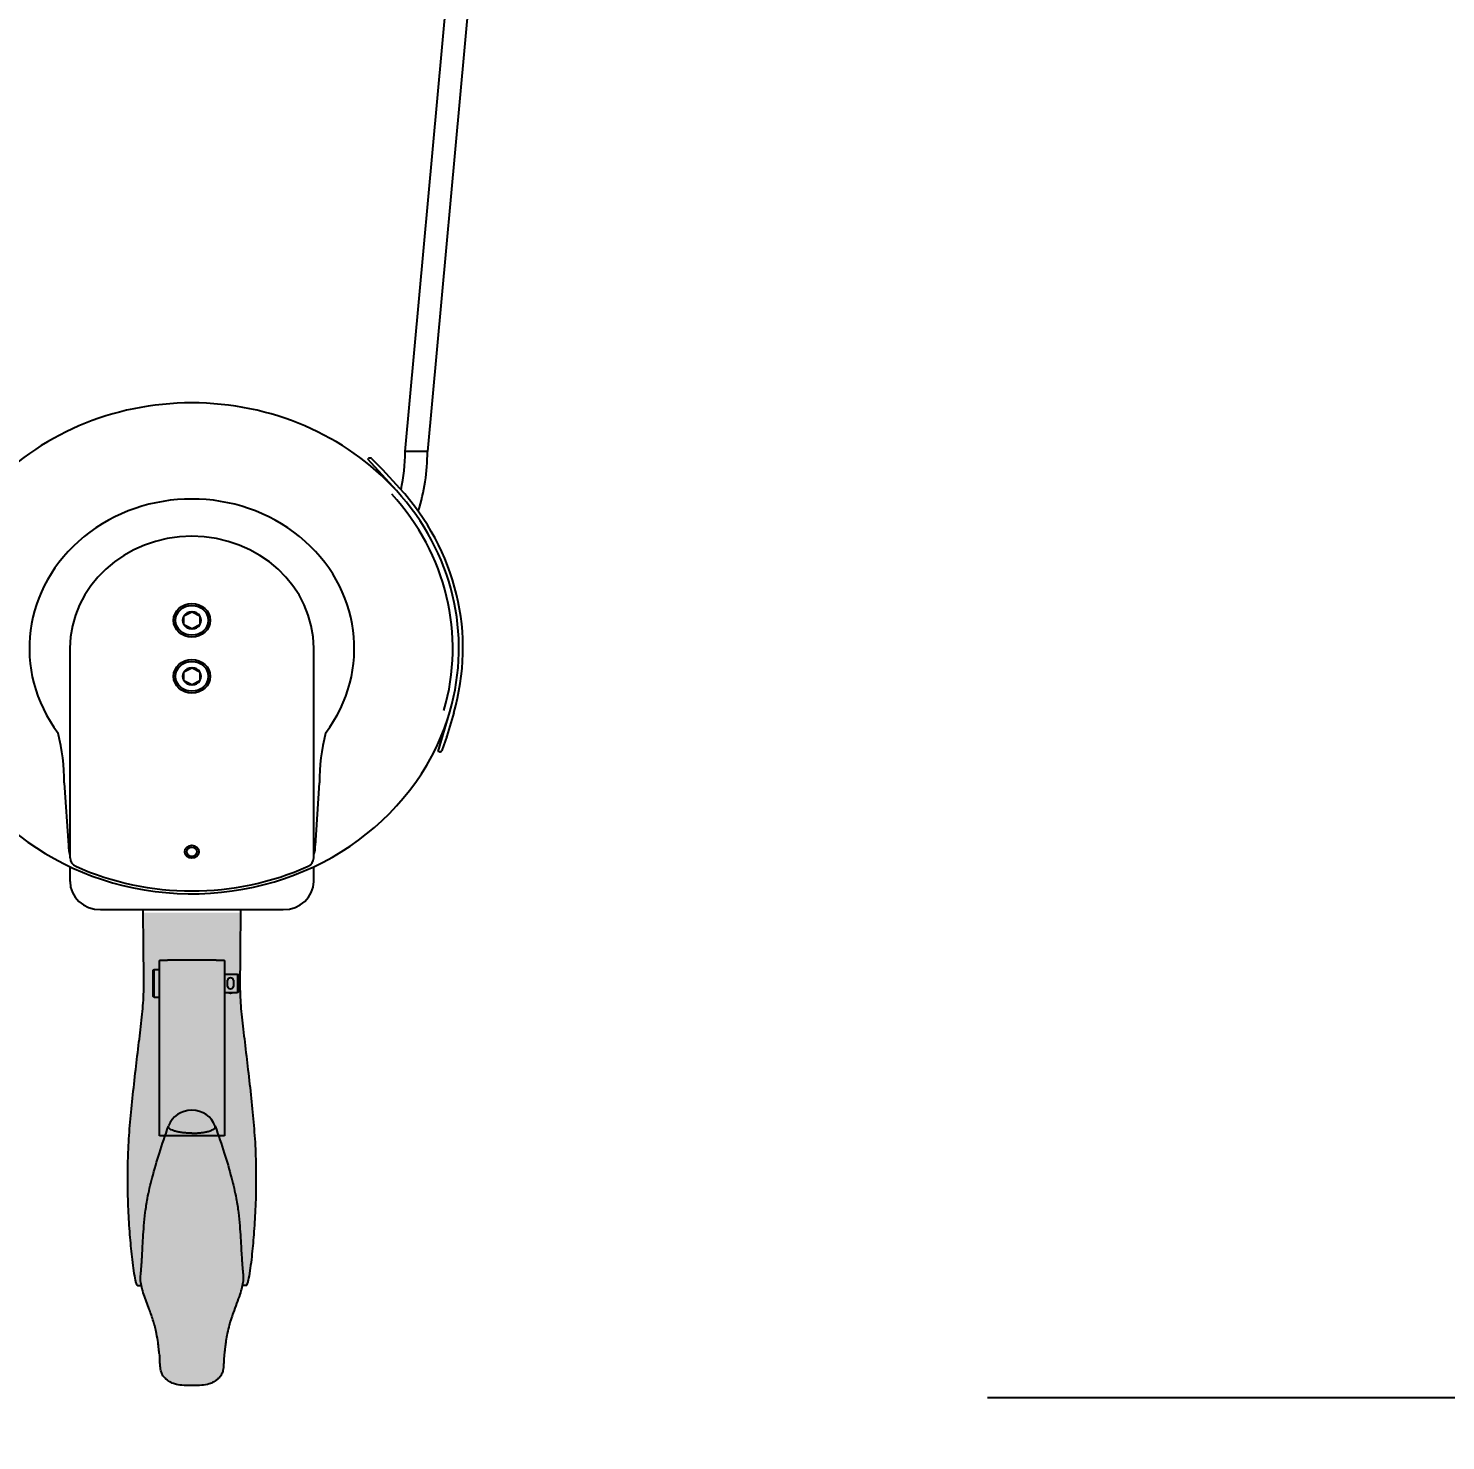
# Model space of a CAD drawing. Extents: x -1201378 to 2367219, y -619313 to 244905.
# Drawn here: x 1547215 to 1548040, y -275893 to -275070 of the extents above; entities that cross this region are included whole.
import ezdxf

# ---------------------------------------------------------------- set-up
doc = ezdxf.new("R2010")
doc.units = 0
doc.header["$LTSCALE"] = 1000
doc.layers.get('0').update_dxf_attribs({"linetype": 'CONTINUOUS'})
doc.layers.get('Defpoints').update_dxf_attribs({"linetype": 'CONTINUOUS'})
for name, color, linetype in [('N010122-0000147_', 7, 'CONTINUOUS'), ('N080101-0000215_', 7, 'CONTINUOUS'), ('N090304-0000030_', 7, 'CONTINUOUS'), ('N090304-0000033_', 7, 'CONTINUOUS'), ('N090304-0000037_', 7, 'CONTINUOUS'), ('N090304-0000038_', 7, 'CONTINUOUS'), ('N090304-0000040_', 7, 'CONTINUOUS'), ('N090304-0000041_', 7, 'CONTINUOUS'), ('N090304-0000042_', 7, 'CONTINUOUS'), ('N120408-0000004', 7, 'CONTINUOUS'), ('PIN_GBIT_91_1986', 7, 'CONTINUOUS'), ('S-SB', 21, 'CONTINUOUS')]:
    doc.layers.add(name, color=color, linetype=linetype)
doc.layers.add('S-dim', color=81, linetype='CONTINUOUS', lineweight=0)
doc.styles.add('SS1', font='tj-romans1.shx', dxfattribs={"width": 0.7, "bigfont": 'tj-hztxt1.shx'})
doc.dimstyles.new('S-150-ARCHI', dxfattribs={"dimscale": 150, "dimtxt": 3, "dimasz": 2, "dimexe": 2, "dimexo": 2, "dimgap": 1, "dimtad": 1, "dimdec": 0, "dimzin": 0, "dimdsep": 46, "dimtxsty": 'SS1', "dimblk1": 'TT', "dimblk2": 'TT', "dimsah": 1, "dimcen": 1, "dimclrd": 256, "dimclre": 256, "dimclrt": 256, "dimadec": 0, "dimazin": 0, "dimtfac": 1, "dimtdec": 0, "dimtix": 1, "dimtmove": 2, "dimatfit": 0, "dimldrblk": 'TT', "dimfxl": 2, "dimtolj": 1, "dimtzin": 0, "dimarcsym": 0})

# ---------------------------------------------------------------- blocks, each defined once
blk = doc.blocks.new('20T')
h = blk.add_hatch(color=1)
h.dxf.hatch_style = 1
edge = h.paths.add_edge_path()
edge.add_line((1599050.96, -76838.2), (1598998.87, -76838.2))
edge.add_spline(control_points=[(1598998.87, -76838.2), (1598998.89, -76841.14), (1598998.95, -76847.65), (1598999.05, -76858.09), (1598999.14, -76868.85), (1598999.18, -76877.86), (1598999.16, -76887.93), (1598998.18, -76899.68), (1598996.49, -76914.31), (1598994.8, -76930.25), (1598993.12, -76946.39), (1598991.66, -76962.6), (1598990.87, -76974.86), (1598990.62, -76987.06), (1598990.58, -76996.41), (1598990.73, -77005), (1598991.12, -77015.3), (1598991.71, -77025.05), (1598992.44, -77033.99), (1598993.11, -77040.76), (1598993.9, -77047.33), (1598994.64, -77051.75), (1598995.25, -77054.2), (1598995.6, -77055.11), (1598995.78, -77055.23), (1598995.82, -77055.24)], knot_values=[-0.989112, -0.989112, -0.989112, -0.989112, -0.960488, -0.920201, -0.887829, -0.853704, -0.831491, -0.787687, -0.737593, -0.680236, -0.616927, -0.552687, -0.486277, -0.451064, -0.418684, -0.391715, -0.366225, -0.316993, -0.29299, -0.266803, -0.234088, -0.195058, -0.173423, -0.151775, -0.145578, -0.145578, -0.145578, -0.145578], degree=3, periodic=0)
edge.add_line((1598995.82, -77055.24), (1598997.87, -77055.24))
edge.add_spline(control_points=[(1598997.87, -77055.24), (1598997.7, -77054.37), (1598997.28, -77051.48), (1598997.56, -77048.05), (1598997.79, -77045.7), (1598998.1, -77041.52), (1598998.53, -77033.55), (1598999.05, -77022.84), (1598999.94, -77012.67), (1599001.26, -77003.23), (1599003.84, -76991.67), (1599007.15, -76979.15), (1599009.52, -76971.5), (1599010.62, -76968.08)], knot_values=[0.821535, 0.821535, 0.821535, 0.821535, 0.826864, 0.839578, 0.84609, 0.854032, 0.874274, 0.899024, 0.912317, 0.925785, 0.946135, 0.971512, 0.990089, 0.990089, 0.990089, 0.990089], degree=3, periodic=0)
edge.add_line((1599010.62, -76968.08), (1599007.52, -76968.08))
edge.add_line((1599007.52, -76968.08), (1599007.52, -76887.46))
edge.add_line((1599007.52, -76887.46), (1599004.8, -76887.46))
edge.add_line((1599004.8, -76887.46), (1599004.26, -76886.92))
edge.add_line((1599004.26, -76886.92), (1599004.26, -76871.7))
edge.add_line((1599004.26, -76871.7), (1599004.8, -76871.16))
edge.add_line((1599004.8, -76871.16), (1599007.52, -76871.16))
edge.add_line((1599007.52, -76871.16), (1599007.52, -76865.94))
edge.add_ellipse((1599011.87, -76865.94), major_axis=(4.35, 0), ratio=0.02548, start_angle=90, end_angle=180, ccw=False)
edge.add_line((1599011.87, -76865.83), (1599037.96, -76865.83))
edge.add_ellipse((1599037.96, -76865.94), major_axis=(4.35, 0), ratio=0.02548, start_angle=0, end_angle=90, ccw=False)
edge.add_line((1599042.3, -76865.94), (1599042.3, -76873.87))
edge.add_line((1599042.3, -76873.87), (1599049.37, -76873.87))
edge.add_line((1599049.37, -76873.87), (1599049.91, -76874.42))
edge.add_line((1599049.91, -76874.42), (1599049.91, -76884.2))
edge.add_line((1599049.91, -76884.2), (1599049.37, -76884.74))
edge.add_line((1599049.37, -76884.74), (1599046.77, -76884.74))
edge.add_ellipse((1599045.56, -76883.87), major_axis=(1.58, 0), ratio=0.866025, start_angle=219.91456, end_angle=320.08544, ccw=False)
edge.add_line((1599044.36, -76884.74), (1599042.3, -76884.74))
edge.add_line((1599042.3, -76884.74), (1599042.3, -76968.08))
edge.add_line((1599042.3, -76968.08), (1599039.21, -76968.08))
edge.add_spline(control_points=[(1599039.21, -76968.08), (1599040.3, -76971.5), (1599042.67, -76979.15), (1599045.98, -76991.67), (1599048.56, -77003.23), (1599049.89, -77012.67), (1599050.77, -77022.84), (1599051.3, -77033.55), (1599051.72, -77041.52), (1599052.04, -77045.7), (1599052.26, -77048.05), (1599052.55, -77051.48), (1599052.12, -77054.37), (1599051.95, -77055.24)], knot_values=[0.00991, 0.00991, 0.00991, 0.00991, 0.028484, 0.053857, 0.074204, 0.08767, 0.10096, 0.125707, 0.145946, 0.153887, 0.160398, 0.173109, 0.178435, 0.178435, 0.178435, 0.178435], degree=3, periodic=0)
edge.add_line((1599051.95, -77055.24), (1599054.01, -77055.24))
edge.add_spline(control_points=[(1599054.01, -77055.24), (1599054.05, -77055.23), (1599054.23, -77055.11), (1599054.57, -77054.2), (1599055.19, -77051.75), (1599055.92, -77047.33), (1599056.72, -77040.76), (1599057.39, -77033.99), (1599058.12, -77025.05), (1599058.71, -77015.3), (1599059.1, -77005), (1599059.25, -76996.41), (1599059.2, -76987.06), (1599058.95, -76974.86), (1599058.16, -76962.59), (1599056.7, -76946.39), (1599055.03, -76930.24), (1599053.56, -76916.58), (1599052.43, -76906.2), (1599051.64, -76899.15), (1599051.06, -76892.42), (1599050.66, -76885.69), (1599050.65, -76877.87), (1599050.69, -76868.85), (1599050.77, -76858.09), (1599050.87, -76847.65), (1599050.93, -76841.14), (1599050.96, -76838.2)], knot_values=[-0.854441, -0.854441, -0.854441, -0.854441, -0.848246, -0.8266, -0.804968, -0.765944, -0.733233, -0.70705, -0.68305, -0.633825, -0.608338, -0.581373, -0.548998, -0.513789, -0.447388, -0.383157, -0.319856, -0.262507, -0.236492, -0.212407, -0.190164, -0.168486, -0.146276, -0.112156, -0.079788, -0.039506, -0.010886, -0.010886, -0.010886, -0.010886], degree=3, periodic=0)
h = blk.add_hatch(color=1)
h.dxf.hatch_style = 1
edge = h.paths.add_edge_path()
edge.add_spline(control_points=[(1599037.37, -76962.4), (1599037.4, -76962.5), (1599037.42, -76962.61), (1599037.45, -76963.06), (1599037.31, -76963.41), (1599036.73, -76964.08), (1599036.28, -76964.41), (1599035.11, -76965.01), (1599034.39, -76965.28), (1599033.3, -76965.59), (1599033.04, -76965.66), (1599032.5, -76965.79), (1599032.22, -76965.86), (1599031.64, -76965.98), (1599031.33, -76966.03), (1599030.71, -76966.14), (1599030.39, -76966.19), (1599029.73, -76966.28), (1599029.4, -76966.32), (1599028.72, -76966.39), (1599028.38, -76966.42), (1599027.68, -76966.48), (1599027.32, -76966.5), (1599026.28, -76966.55), (1599025.6, -76966.57), (1599024.91, -76966.57)], knot_values=[-0.532103, -0.532103, -0.532103, -0.532103, -0.506147, -0.506147, -0.418277, -0.418277, -0.330408, -0.330408, -0.242538, -0.242538, -0.216052, -0.216052, -0.189565, -0.189565, -0.162204, -0.162204, -0.134842, -0.134842, -0.107481, -0.107481, -0.080119, -0.080119, -0.052355, -0.052355, 0, 0, 0, 0], degree=3, periodic=0)
edge.add_spline(control_points=[(1599024.91, -76966.57), (1599024.79, -76966.57), (1599024.54, -76966.57), (1599024.16, -76966.56), (1599023.79, -76966.55), (1599023.41, -76966.54), (1599023.04, -76966.53), (1599022.67, -76966.51), (1599022.3, -76966.48), (1599021.93, -76966.46), (1599021.56, -76966.43), (1599021.2, -76966.4), (1599020.83, -76966.36), (1599020.48, -76966.32), (1599019.49, -76966.21), (1599017.92, -76965.95), (1599016.34, -76965.56), (1599015.22, -76965.19), (1599014.24, -76964.79), (1599013.27, -76964.24), (1599012.55, -76963.53), (1599012.35, -76962.9), (1599012.41, -76962.53), (1599012.45, -76962.4)], knot_values=[0, 0, 0, 0, 0.009527, 0.019067, 0.028622, 0.038191, 0.047777, 0.057379, 0.066999, 0.076638, 0.086295, 0.095972, 0.10567, 0.115389, 0.12513, 0.186346, 0.250063, 0.280745, 0.312605, 0.375072, 0.437538, 0.500005, 0.532091, 0.532091, 0.532091, 0.532091], degree=3, periodic=0)
edge.add_ellipse((1599024.91, -76966.27), major_axis=(-13.04, 0), ratio=1, start_angle=270, end_angle=342.64954, ccw=False)
edge.add_ellipse((1599024.91, -76966.27), major_axis=(-13.04, 0), ratio=1, start_angle=197.288, end_angle=270, ccw=False)
edge = h.paths.add_edge_path()
edge.add_line((1599042.3, -76873.87), (1599042.3, -76865.94))
edge.add_ellipse((1599037.96, -76865.94), major_axis=(-4.35, 0), ratio=0.02548, start_angle=-180, end_angle=-90)
edge.add_line((1599037.96, -76865.83), (1599011.87, -76865.83))
edge.add_ellipse((1599011.87, -76865.94), major_axis=(-4.35, 0), ratio=0.02548, start_angle=-90, end_angle=0)
edge.add_line((1599007.52, -76865.94), (1599007.52, -76871.16))
edge.add_line((1599007.52, -76871.16), (1599007.52, -76887.46))
edge.add_line((1599007.52, -76887.46), (1599007.52, -76968.08))
edge.add_line((1599007.52, -76968.08), (1599010.62, -76968.08))
edge.add_spline(control_points=[(1599010.62, -76968.08), (1599011.2, -76966.26), (1599011.81, -76964.38), (1599012.46, -76962.4)], knot_values=[0.990089, 0.990089, 0.990089, 0.990089, 0.999985, 0.999985, 0.999985, 0.999985], degree=3, periodic=0)
edge.add_spline(control_points=[(1599012.45, -76962.4), (1599012.41, -76962.53), (1599012.35, -76962.9), (1599012.55, -76963.53), (1599013.27, -76964.24), (1599014.24, -76964.79), (1599015.22, -76965.19), (1599016.34, -76965.56), (1599017.92, -76965.95), (1599019.49, -76966.21), (1599020.48, -76966.32), (1599020.83, -76966.36), (1599021.2, -76966.4), (1599021.56, -76966.43), (1599021.93, -76966.46), (1599022.3, -76966.48), (1599022.67, -76966.51), (1599023.04, -76966.53), (1599023.41, -76966.54), (1599023.79, -76966.55), (1599024.16, -76966.56), (1599024.54, -76966.57), (1599024.79, -76966.57), (1599024.91, -76966.57)], knot_values=[-0.532091, -0.532091, -0.532091, -0.532091, -0.500005, -0.437538, -0.375072, -0.312605, -0.280745, -0.250063, -0.186346, -0.12513, -0.115389, -0.10567, -0.095972, -0.086295, -0.076638, -0.066999, -0.057379, -0.047777, -0.038191, -0.028622, -0.019067, -0.009527, 0, 0, 0, 0], degree=3, periodic=0)
edge.add_spline(control_points=[(1599024.91, -76966.57), (1599025.6, -76966.57), (1599026.28, -76966.55), (1599027.32, -76966.5), (1599027.68, -76966.48), (1599028.38, -76966.42), (1599028.72, -76966.39), (1599029.4, -76966.32), (1599029.73, -76966.28), (1599030.39, -76966.19), (1599030.71, -76966.14), (1599031.33, -76966.03), (1599031.64, -76965.98), (1599032.22, -76965.86), (1599032.5, -76965.79), (1599033.04, -76965.66), (1599033.3, -76965.59), (1599034.39, -76965.28), (1599035.11, -76965.01), (1599036.28, -76964.41), (1599036.73, -76964.08), (1599037.31, -76963.41), (1599037.45, -76963.06), (1599037.42, -76962.61), (1599037.4, -76962.5), (1599037.37, -76962.4)], knot_values=[0, 0, 0, 0, 0.052355, 0.052355, 0.080119, 0.080119, 0.107481, 0.107481, 0.134842, 0.134842, 0.162204, 0.162204, 0.189565, 0.189565, 0.216052, 0.216052, 0.242538, 0.242538, 0.330408, 0.330408, 0.418277, 0.418277, 0.506147, 0.506147, 0.532103, 0.532103, 0.532103, 0.532103], degree=3, periodic=0)
edge.add_spline(control_points=[(1599037.37, -76962.4), (1599038.02, -76964.38), (1599038.62, -76966.26), (1599039.21, -76968.08)], knot_values=[0.000015, 0.000015, 0.000015, 0.000015, 0.00991, 0.00991, 0.00991, 0.00991], degree=3, periodic=0)
edge.add_line((1599039.21, -76968.08), (1599042.3, -76968.08))
edge.add_line((1599042.3, -76968.08), (1599042.3, -76884.74))
edge.add_line((1599042.3, -76884.74), (1599042.3, -76873.87))
h = blk.add_hatch(color=1)
h.dxf.hatch_style = 1
h.paths.add_polyline_path([(1599049.37, -76873.87), (1599042.3, -76873.87), (1599042.3, -76884.74), (1599044.36, -76884.74), (1599046.77, -76884.74), (1599049.37, -76884.74)])
h.paths.add_polyline_path([(1599047.13, -76877.54), (1599047.13, -76881.08, -0.03351), (1599047.13, -76881.1, -0.874248), (1599044, -76881.1, -0.03351), (1599044, -76881.08), (1599044, -76877.54, -0.03351), (1599044, -76877.52, -0.874248), (1599047.13, -76877.52, -0.03351)], flags=16)
h.paths.add_polyline_path([(1599047.13, -76881.08, -0.03351), (1599047.13, -76881.1, -0.874248), (1599044, -76881.1, -0.03351), (1599044, -76881.08), (1599044, -76877.54, -0.03351), (1599044, -76877.52, -0.874248), (1599047.13, -76877.52, -0.03351), (1599047.13, -76877.54)], flags=0)
h.paths.add_polyline_path([(1599004.8, -76887.46), (1599004.8, -76871.16), (1599007.52, -76871.16), (1599007.52, -76887.46)])
h = blk.add_hatch(color=1)
h.dxf.hatch_style = 1
h.paths.add_polyline_path([(1599047.13, -76877.54), (1599047.13, -76881.08, -0.03351), (1599047.13, -76881.1, -0.874248), (1599044, -76881.1, -0.03351), (1599044, -76881.08), (1599044, -76877.54, -0.03351), (1599044, -76877.52, -0.874248), (1599047.13, -76877.52, -0.03351)])
h = blk.add_hatch(color=1)
h.dxf.hatch_style = 1
edge = h.paths.add_edge_path()
edge.add_spline(control_points=[(1599024.91, -76966.57), (1599024.79, -76966.57), (1599024.54, -76966.57), (1599024.16, -76966.56), (1599023.79, -76966.55), (1599023.41, -76966.54), (1599023.04, -76966.53), (1599022.67, -76966.51), (1599022.3, -76966.48), (1599021.93, -76966.46), (1599021.56, -76966.43), (1599021.2, -76966.4), (1599020.83, -76966.36), (1599020.48, -76966.32), (1599019.49, -76966.21), (1599017.92, -76965.95), (1599016.34, -76965.56), (1599015.22, -76965.19), (1599014.24, -76964.79), (1599013.27, -76964.24), (1599012.55, -76963.53), (1599012.35, -76962.9), (1599012.41, -76962.53), (1599012.45, -76962.4)], knot_values=[0, 0, 0, 0, 0.009527, 0.019067, 0.028622, 0.038191, 0.047777, 0.057379, 0.066999, 0.076638, 0.086295, 0.095972, 0.10567, 0.115389, 0.12513, 0.186346, 0.250063, 0.280745, 0.312605, 0.375072, 0.437538, 0.500005, 0.532091, 0.532091, 0.532091, 0.532091], degree=3, periodic=0)
edge.add_ellipse((1599024.91, -76966.27), major_axis=(-13.04, 0), ratio=1, start_angle=270, end_angle=342.75338, ccw=False)
edge.add_ellipse((1599024.91, -76966.27), major_axis=(-13.04, 0), ratio=1, start_angle=197.24656, end_angle=270, ccw=False)
edge.add_spline(control_points=[(1599037.37, -76962.4), (1599037.4, -76962.5), (1599037.42, -76962.61), (1599037.45, -76963.06), (1599037.31, -76963.41), (1599036.73, -76964.08), (1599036.28, -76964.41), (1599035.11, -76965.01), (1599034.39, -76965.28), (1599033.3, -76965.59), (1599033.04, -76965.66), (1599032.5, -76965.79), (1599032.22, -76965.86), (1599031.64, -76965.98), (1599031.33, -76966.03), (1599030.71, -76966.14), (1599030.39, -76966.19), (1599029.73, -76966.28), (1599029.4, -76966.32), (1599028.72, -76966.39), (1599028.38, -76966.42), (1599027.68, -76966.48), (1599027.32, -76966.5), (1599026.28, -76966.55), (1599025.6, -76966.57), (1599024.91, -76966.57)], knot_values=[-0.532103, -0.532103, -0.532103, -0.532103, -0.506147, -0.506147, -0.418277, -0.418277, -0.330408, -0.330408, -0.242538, -0.242538, -0.216052, -0.216052, -0.189565, -0.189565, -0.162204, -0.162204, -0.134842, -0.134842, -0.107481, -0.107481, -0.080119, -0.080119, -0.052355, -0.052355, 0, 0, 0, 0], degree=3, periodic=0)
h = blk.add_hatch(color=1)
h.dxf.hatch_style = 1
edge = h.paths.add_edge_path()
edge.add_spline(control_points=[(1599042.14, -77095.63), (1599042.14, -77095.93), (1599042.07, -77098.1), (1599041.92, -77101.48), (1599041.67, -77104.47), (1599041.06, -77106.62), (1599040.21, -77108.2), (1599039.03, -77109.51), (1599038.32, -77110.16), (1599037.59, -77110.76), (1599036.26, -77111.68), (1599033.82, -77112.88), (1599029.73, -77113.52), (1599026.86, -77113.58), (1599024.91, -77113.56)], knot_values=[0.904746, 0.904746, 0.904746, 0.904746, 0.908065, 0.929346, 0.949425, 0.96363, 0.972623, 0.975577, 0.976813, 0.977981, 0.980267, 0.984697, 0.99127, 1, 1, 1, 1], degree=3, periodic=0)
edge.add_spline(control_points=[(1599024.91, -77113.56), (1599022.96, -77113.58), (1599020.09, -77113.52), (1599016, -77112.88), (1599013.56, -77111.68), (1599012.23, -77110.76), (1599011.5, -77110.16), (1599010.8, -77109.51), (1599009.62, -77108.2), (1599008.76, -77106.62), (1599008.15, -77104.47), (1599007.9, -77101.48), (1599007.75, -77098.1), (1599007.69, -77095.93), (1599007.68, -77095.63)], knot_values=[0, 0, 0, 0, 0.008731, 0.015305, 0.019736, 0.022022, 0.023191, 0.024427, 0.027381, 0.036376, 0.050582, 0.070665, 0.091949, 0.095269, 0.095269, 0.095269, 0.095269], degree=3, periodic=0)
edge.add_spline(control_points=[(1599007.69, -77095.61), (1599007.61, -77095.62), (1599007.49, -77095.17), (1599007.29, -77093.06), (1599007.05, -77090.61), (1599006.73, -77087.76), (1599005.99, -77082.49), (1599004.3, -77075.75), (1599001.93, -77068.5), (1598999.13, -77060.64), (1598997.16, -77052.93), (1598997.56, -77048.05), (1598997.79, -77045.7), (1598998.1, -77041.52), (1598998.53, -77033.55), (1598999.05, -77022.84), (1598999.94, -77012.67), (1599001.26, -77003.23), (1599003.84, -76991.67), (1599007.66, -76977.22), (1599010.6, -76968.1), (1599012.46, -76962.39)], knot_values=[0.72795, 0.72795, 0.72795, 0.72795, 0.740549, 0.750981, 0.755514, 0.759715, 0.768823, 0.780897, 0.794554, 0.811184, 0.826864, 0.839578, 0.84609, 0.854032, 0.874274, 0.899024, 0.912317, 0.925785, 0.946135, 0.971512, 1, 1, 1, 1], degree=3, periodic=0)
edge.add_spline(control_points=[(1599012.45, -76962.4), (1599012.41, -76962.53), (1599012.35, -76962.9), (1599012.55, -76963.53), (1599013.27, -76964.24), (1599014.24, -76964.79), (1599015.22, -76965.19), (1599016.34, -76965.56), (1599017.92, -76965.95), (1599019.49, -76966.21), (1599020.48, -76966.32), (1599020.83, -76966.36), (1599021.2, -76966.4), (1599021.56, -76966.43), (1599021.93, -76966.46), (1599022.3, -76966.48), (1599022.67, -76966.51), (1599023.04, -76966.53), (1599023.41, -76966.54), (1599023.79, -76966.55), (1599024.16, -76966.56), (1599024.54, -76966.57), (1599024.79, -76966.57), (1599024.91, -76966.57)], knot_values=[-0.532091, -0.532091, -0.532091, -0.532091, -0.500005, -0.437538, -0.375072, -0.312605, -0.280745, -0.250063, -0.186346, -0.12513, -0.115389, -0.10567, -0.095972, -0.086295, -0.076638, -0.066999, -0.057379, -0.047777, -0.038191, -0.028622, -0.019067, -0.009527, 0, 0, 0, 0], degree=3, periodic=0)
edge.add_spline(control_points=[(1599024.91, -76966.57), (1599025.6, -76966.57), (1599026.28, -76966.55), (1599027.32, -76966.5), (1599027.68, -76966.48), (1599028.38, -76966.42), (1599028.72, -76966.39), (1599029.4, -76966.32), (1599029.73, -76966.28), (1599030.39, -76966.19), (1599030.71, -76966.14), (1599031.33, -76966.03), (1599031.64, -76965.98), (1599032.22, -76965.86), (1599032.5, -76965.79), (1599033.04, -76965.66), (1599033.3, -76965.59), (1599034.39, -76965.28), (1599035.11, -76965.01), (1599036.28, -76964.41), (1599036.73, -76964.08), (1599037.31, -76963.41), (1599037.45, -76963.06), (1599037.42, -76962.61), (1599037.4, -76962.5), (1599037.37, -76962.4)], knot_values=[0, 0, 0, 0, 0.052355, 0.052355, 0.080119, 0.080119, 0.107481, 0.107481, 0.134842, 0.134842, 0.162204, 0.162204, 0.189565, 0.189565, 0.216052, 0.216052, 0.242538, 0.242538, 0.330408, 0.330408, 0.418277, 0.418277, 0.506147, 0.506147, 0.532103, 0.532103, 0.532103, 0.532103], degree=3, periodic=0)
edge.add_spline(control_points=[(1599037.37, -76962.39), (1599039.23, -76968.1), (1599042.16, -76977.22), (1599045.98, -76991.67), (1599048.56, -77003.23), (1599049.89, -77012.67), (1599050.77, -77022.84), (1599051.3, -77033.55), (1599051.72, -77041.52), (1599052.04, -77045.7), (1599052.26, -77048.05), (1599052.67, -77052.93), (1599050.51, -77061.34), (1599047.29, -77070.16), (1599044.88, -77077.94), (1599043.6, -77084.17), (1599043.06, -77088.07), (1599042.77, -77090.61), (1599042.53, -77093.06), (1599042.34, -77095.17), (1599042.21, -77095.62), (1599042.14, -77095.61)], knot_values=[0, 0, 0, 0, 0.028484, 0.053857, 0.074204, 0.08767, 0.10096, 0.125707, 0.145946, 0.153887, 0.160398, 0.173109, 0.188788, 0.209494, 0.224949, 0.233215, 0.240341, 0.244542, 0.249074, 0.259504, 0.272102, 0.272102, 0.272102, 0.272102], degree=3, periodic=0)
at = {"color": 1}
for p, q in [((1599042.3, -76968.08), (1599007.52, -76968.08)), ((1598995.82, -77055.24), (1598997.87, -77055.24)), ((1599054.01, -77055.24), (1599051.95, -77055.24))]:
    blk.add_line(p, q, dxfattribs=at)
at = {"layer": 'N010122-0000147_', "color": 1, "linetype": 'Continuous'}
for p, q in [((1599020.65, -76665.33), (1599020.56, -76665.38)), ((1599020.56, -76665.38), (1599020.56, -76665.47)), ((1599020.65, -76665.33), (1599024.83, -76662.92)), ((1599024.91, -76662.87), (1599024.83, -76662.92)), ((1599025, -76662.92), (1599024.91, -76662.87)), ((1599025, -76662.92), (1599029.18, -76665.33)), ((1599029.26, -76665.38), (1599029.18, -76665.33)), ((1599029.26, -76665.47), (1599029.26, -76665.38)), ((1599029.26, -76665.47), (1599029.26, -76670.3)), ((1599020.56, -76670.3), (1599020.56, -76670.4)), ((1599020.56, -76670.4), (1599020.65, -76670.45)), ((1599024.83, -76672.86), (1599020.65, -76670.45)), ((1599024.83, -76672.86), (1599024.91, -76672.91)), ((1599024.91, -76672.91), (1599025, -76672.86)), ((1599029.18, -76670.45), (1599025, -76672.86)), ((1599029.18, -76670.45), (1599029.26, -76670.4)), ((1599029.26, -76670.4), (1599029.26, -76670.3)), ((1599020.65, -76697.94), (1599020.56, -76697.99)), ((1599020.56, -76697.99), (1599020.56, -76698.08)), ((1599020.65, -76697.94), (1599024.83, -76695.53)), ((1599024.91, -76695.48), (1599024.83, -76695.53)), ((1599025, -76695.53), (1599024.91, -76695.48)), ((1599025, -76695.53), (1599029.18, -76697.94)), ((1599029.26, -76697.99), (1599029.18, -76697.94)), ((1599029.26, -76698.08), (1599029.26, -76697.99)), ((1599029.26, -76698.08), (1599029.26, -76702.91)), ((1599020.56, -76702.91), (1599020.56, -76703.01)), ((1599020.56, -76703.01), (1599020.65, -76703.06)), ((1599024.83, -76705.47), (1599020.65, -76703.06)), ((1599024.83, -76705.47), (1599024.91, -76705.52)), ((1599024.91, -76705.52), (1599025, -76705.47)), ((1599029.18, -76703.06), (1599025, -76705.47)), ((1599029.18, -76703.06), (1599029.26, -76703.01)), ((1599029.26, -76703.01), (1599029.26, -76702.91))]:
    blk.add_line(p, q, dxfattribs=at)
for centre in [(1599024.91, -76667.89), (1599024.91, -76700.5)]:
    blk.add_circle(centre, 8.7, dxfattribs=at)
for centre, radius, start, end in [((1599024.91, -76667.89), 4.97, 150.96424, 209.03576), ((1597828.51, -76667.89), 1192.06, 359.88399, 0.11601), ((1599024.91, -76667.89), 4.97, 90.96424, 149.03576), ((1599024.91, -76667.89), 4.97, 30.96424, 89.03576), ((1599024.91, -76667.89), 4.97, 330.96424, 29.03576), ((1599024.91, -76667.89), 4.97, 210.96424, 269.03576), ((1599024.91, -76667.89), 4.97, 270.96424, 329.03576), ((1599024.91, -76700.5), 4.97, 150.96424, 209.03576), ((1597828.51, -76700.5), 1192.06, 359.88399, 0.11601), ((1599024.91, -76700.5), 4.97, 90.96424, 149.03576), ((1599024.91, -76700.5), 4.97, 30.96424, 89.03576), ((1599024.91, -76700.5), 4.97, 330.96424, 29.03576), ((1599024.91, -76700.5), 4.97, 210.96424, 269.03576), ((1599024.91, -76700.5), 4.97, 270.96424, 329.03576)]:
    blk.add_arc(centre, radius, start, end, dxfattribs=at)
at = {"layer": 'N080101-0000215_', "color": 1, "linetype": 'Continuous'}
for p, q in [((1599139.05, -76569.62), (1599180.48, -76077.28)), ((1599192.44, -76077.28), (1599151, -76569.62)), ((1599151, -76569.62), (1599139.05, -76569.62))]:
    blk.add_line(p, q, dxfattribs=at)
for radius, start in [(114.13, 348.76532), (126.09, 343.99215)]:
    blk.add_arc((1599024.91, -76569.62), radius, start, 0, dxfattribs=at)
at = {"layer": 'N090304-0000030_', "color": 1, "linetype": 'Continuous'}
for p, q in [((1599119.04, -76573.99), (1599119.5, -76573.61)), ((1599134.41, -76592.31), (1599119.04, -76573.99)), ((1599120.99, -76573.69), (1599126.95, -76580.04)), ((1599124.01, -76581.18), (1599124.63, -76580.65)), ((1599126.99, -76580.09), (1599136.08, -76590.91)), ((1599156.79, -76744.29), (1599162.98, -76721.19)), ((1599165.08, -76721.75), (1599161.42, -76735.4)), ((1599159.04, -76735.89), (1599158.26, -76735.68)), ((1599161.41, -76735.46), (1599158.69, -76743.73)), ((1599157.37, -76744.44), (1599156.79, -76744.29))]:
    blk.add_line(p, q, dxfattribs=at)
for centre, radius, start, end in [((1599120.2, -76574.44), 1.09, 43.18968, 130), ((1599126.16, -76580.79), 1.09, 40, 43.18968), ((1599024.91, -76684.19), 142.94, 345, 40), ((1599024.91, -76684.19), 145.11, 12.4994, 40), ((1599024.91, -76684.19), 139.68, 345, 40), ((1599024.91, -76684.19), 145.11, 345, 12.4994), ((1599160.37, -76735.12), 1.09, 341.81032, 345), ((1599157.66, -76743.39), 1.09, 255, 341.81032)]:
    blk.add_arc(centre, radius, start, end, dxfattribs=at)
at = {"layer": 'N090304-0000033_', "color": 1, "linetype": 'Continuous'}
for p, q in [((1598956.64, -76762.58), (1598958.82, -76798.98)), ((1599091, -76798.98), (1599093.18, -76762.58))]:
    blk.add_line(p, q, dxfattribs=at)
for centre, radius, start, end in [((1599024.91, -76684.19), 142.94, 40, 140), ((1599024.91, -76684.19), 86.96, 325.35483, 214.64517), ((1599024.91, -76684.19), 142.94, 195, 343.41415), ((1598821.56, -76763.19), 135.08, 0.25793, 12.63964), ((1599222.67, -76762.56), 129.49, 167.09204, 180.01039), ((1599077.45, -76799.63), 13.56, 339.81078, 2.71672)]:
    blk.add_arc(centre, radius, start, end, dxfattribs=at)
blk.add_open_spline([(1598958.82, -76798.98), (1598958.84, -76799.25), (1598958.88, -76799.76), (1598958.93, -76800.48), (1598958.99, -76801.11), (1598959.05, -76801.75), (1598959.13, -76802.38), (1598959.21, -76802.91), (1598959.27, -76803.25), (1598959.31, -76803.45), (1598959.35, -76803.63), (1598959.39, -76803.79), (1598959.43, -76803.93), (1598959.47, -76804.04), (1598959.51, -76804.14), (1598959.55, -76804.22), (1598959.59, -76804.27), (1598959.63, -76804.3), (1598959.64, -76804.31)], degree=3, knots=[0, 0, 0, 0, 0.148331, 0.28115, 0.398399, 0.500032, 0.636978, 0.750056, 0.791516, 0.829208, 0.863147, 0.893349, 0.919845, 0.942678, 0.961921, 0.977698, 0.990237, 1, 1, 1, 1], dxfattribs=at)
at = {"layer": 'N090304-0000037_', "color": 1, "linetype": 'Continuous'}
for p, q in [((1598959.69, -76811.39), (1598959.69, -76820.07)), ((1599090.13, -76820.07), (1599090.13, -76811.39)), ((1598976, -76836.37), (1599073.83, -76836.37))]:
    blk.add_line(p, q, dxfattribs=at)
for centre, start, end in [((1598976, -76820.07), 180, 270), ((1599073.83, -76820.07), 270, 0)]:
    blk.add_arc(centre, 16.3, start, end, dxfattribs=at)
at = {"layer": 'N090304-0000038_', "color": 1, "linetype": 'Continuous'}
for p, q in [((1599037.96, -76865.83), (1599011.87, -76865.83)), ((1599007.52, -76968.08), (1599007.52, -76865.94)), ((1599042.3, -76865.94), (1599042.3, -76968.08))]:
    blk.add_line(p, q, dxfattribs=at)
at = {"layer": 'N090304-0000038_', "color": 1, "linetype": 'Continuous', "extrusion": (0, 0, -1)}
for centre, start_param, end_param in [((1599011.87, -76865.94), 3.141593, 4.712389), ((1599037.96, -76865.94), 4.712389, 6.283185)]:
    blk.add_ellipse(centre, major_axis=(4.35, 0), ratio=0.02548, start_param=start_param, end_param=end_param, dxfattribs=at)
at = {"layer": 'N090304-0000040_', "color": 1, "linetype": 'Continuous'}
for p, q in [((1598959.69, -76684.19), (1598959.69, -76806.21)), ((1599090.13, -76806.21), (1599090.13, -76684.19))]:
    blk.add_line(p, q, dxfattribs=at)
for centre, radius in [((1599024.91, -76667.89), 9.78), ((1599024.91, -76700.5), 9.78), ((1599024.91, -76802.68), 3.8)]:
    blk.add_circle(centre, radius, dxfattribs=at)
for centre, radius, start, end in [((1599024.91, -76684.19), 65.22, 0, 180), ((1598965.13, -76806.21), 5.43, 180, 243.89612), ((1599024.91, -76684.19), 141.31, 243.89612, 296.10388), ((1599084.7, -76806.21), 5.43, 296.10388, 360)]:
    blk.add_arc(centre, radius, start, end, dxfattribs=at)
at = {"layer": 'N090304-0000041_', "color": 1, "linetype": 'Continuous'}
blk.add_circle((1599024.91, -76802.68), 2.72, dxfattribs=at)
at = {"layer": 'N090304-0000042_', "color": 1, "linetype": 'Continuous'}
for p, q in [((1599004.26, -76871.7), (1599004.8, -76871.16)), ((1599004.26, -76886.92), (1599004.26, -76871.7)), ((1599004.8, -76887.46), (1599004.8, -76871.16)), ((1599004.8, -76871.16), (1599007.52, -76871.16)), ((1599042.3, -76873.87), (1599049.37, -76873.87)), ((1599049.37, -76873.87), (1599049.37, -76884.74)), ((1599049.37, -76873.87), (1599049.91, -76874.42)), ((1599049.91, -76874.42), (1599049.91, -76884.2)), ((1599004.8, -76887.46), (1599004.26, -76886.92)), ((1599007.52, -76887.46), (1599004.8, -76887.46)), ((1599049.37, -76884.74), (1599042.3, -76884.74)), ((1599049.91, -76884.2), (1599049.37, -76884.74))]:
    blk.add_line(p, q, dxfattribs=at)
at = {"layer": 'N120408-0000004', "color": 1, "linetype": 'Continuous'}
for start, end in [(90, 162.64954), (17.26029, 90)]:
    blk.add_arc((1599024.91, -76966.27), 13.04, start, end, dxfattribs=at)
for points, knots in [([(1598995.82, -77055.24), (1598995.78, -77055.23), (1598995.6, -77055.11), (1598995.25, -77054.2), (1598994.64, -77051.75), (1598993.9, -77047.33), (1598993.11, -77040.76), (1598992.44, -77033.99), (1598991.71, -77025.05), (1598991.12, -77015.3), (1598990.73, -77005), (1598990.58, -76996.41), (1598990.62, -76987.06), (1598990.87, -76974.86), (1598991.66, -76962.6), (1598993.12, -76946.39), (1598994.8, -76930.25), (1598996.49, -76914.31), (1598998.18, -76899.68), (1598999.16, -76887.93), (1598999.18, -76877.86), (1598999.14, -76868.85), (1598999.05, -76858.09), (1598998.94, -76847.04), (1598998.88, -76840.04), (1598998.85, -76836.37)], [0.1455783, 0.1455783, 0.1455783, 0.1455783, 0.1517748, 0.1734234, 0.1950581, 0.2340877, 0.266803, 0.2929896, 0.316993, 0.3662247, 0.3917149, 0.4186842, 0.4510637, 0.4862772, 0.5526872, 0.6169271, 0.6802363, 0.7375935, 0.787687, 0.8314911, 0.853704, 0.887829, 0.9202012, 0.9604884, 0.9949635, 0.9949635, 0.9949635, 0.9949635]), ([(1599050.97, -76836.37), (1599050.94, -76840.04), (1599050.88, -76847.04), (1599050.77, -76858.09), (1599050.69, -76868.85), (1599050.65, -76877.87), (1599050.66, -76885.69), (1599051.06, -76892.42), (1599051.64, -76899.15), (1599052.43, -76906.2), (1599053.56, -76916.58), (1599055.03, -76930.24), (1599056.7, -76946.39), (1599058.16, -76962.59), (1599058.95, -76974.86), (1599059.2, -76987.06), (1599059.25, -76996.41), (1599059.1, -77005), (1599058.71, -77015.3), (1599058.12, -77025.05), (1599057.39, -77033.99), (1599056.72, -77040.76), (1599055.92, -77047.33), (1599055.19, -77051.75), (1599054.57, -77054.2), (1599054.23, -77055.11), (1599054.05, -77055.23), (1599054.01, -77055.24)], [0.0050359, 0.0050359, 0.0050359, 0.0050359, 0.0395064, 0.0797881, 0.1121559, 0.1462762, 0.1684862, 0.1901639, 0.2124074, 0.2364922, 0.2625068, 0.3198562, 0.3831567, 0.447388, 0.5137889, 0.5489976, 0.5813727, 0.6083384, 0.6338251, 0.68305, 0.7070502, 0.7332333, 0.7659441, 0.8049684, 0.8266002, 0.8482458, 0.8544415, 0.8544415, 0.8544415, 0.8544415]), ([(1599007.69, -77095.61), (1599007.61, -77095.62), (1599007.49, -77095.17), (1599007.29, -77093.06), (1599007.05, -77090.61), (1599006.73, -77087.76), (1599005.99, -77082.49), (1599004.3, -77075.75), (1599001.93, -77068.5), (1598999.13, -77060.64), (1598997.16, -77052.93), (1598997.56, -77048.05), (1598997.79, -77045.7), (1598998.1, -77041.52), (1598998.53, -77033.55), (1598999.05, -77022.84), (1598999.94, -77012.67), (1599001.26, -77003.23), (1599003.84, -76991.67), (1599007.66, -76977.22), (1599010.6, -76968.1), (1599012.46, -76962.39)], [0.7279499, 0.7279499, 0.7279499, 0.7279499, 0.7405493, 0.7509811, 0.7555135, 0.759715, 0.7688226, 0.7808972, 0.7945536, 0.8111836, 0.8268644, 0.8395775, 0.8460897, 0.8540317, 0.8742737, 0.8990245, 0.912317, 0.9257851, 0.946135, 0.971512, 1, 1, 1, 1]), ([(1599024.91, -76966.57), (1599024.79, -76966.57), (1599024.54, -76966.57), (1599024.16, -76966.56), (1599023.79, -76966.55), (1599023.41, -76966.54), (1599023.04, -76966.53), (1599022.67, -76966.51), (1599022.3, -76966.48), (1599021.93, -76966.46), (1599021.56, -76966.43), (1599021.2, -76966.4), (1599020.83, -76966.36), (1599020.48, -76966.32), (1599019.49, -76966.21), (1599017.92, -76965.95), (1599016.34, -76965.56), (1599015.22, -76965.19), (1599014.24, -76964.79), (1599013.27, -76964.24), (1599012.55, -76963.53), (1599012.35, -76962.9), (1599012.41, -76962.53), (1599012.45, -76962.4)], [0, 0, 0, 0, 0.0095269, 0.0190672, 0.0286218, 0.0381914, 0.0477771, 0.0573794, 0.0669993, 0.0766376, 0.0862949, 0.0959721, 0.1056698, 0.1153887, 0.1251296, 0.1863461, 0.2500627, 0.2807453, 0.312605, 0.3750717, 0.4375383, 0.5000053, 0.5320911, 0.5320911, 0.5320911, 0.5320911]), ([(1599024.91, -76966.57), (1599025.6, -76966.57), (1599026.28, -76966.55), (1599027.32, -76966.5), (1599027.68, -76966.48), (1599028.38, -76966.42), (1599028.72, -76966.39), (1599029.4, -76966.32), (1599029.73, -76966.28), (1599030.39, -76966.19), (1599030.71, -76966.14), (1599031.33, -76966.03), (1599031.64, -76965.98), (1599032.22, -76965.86), (1599032.5, -76965.79), (1599033.04, -76965.66), (1599033.3, -76965.59), (1599034.39, -76965.28), (1599035.11, -76965.01), (1599036.28, -76964.41), (1599036.73, -76964.08), (1599037.31, -76963.41), (1599037.45, -76963.06), (1599037.42, -76962.61), (1599037.4, -76962.5), (1599037.37, -76962.4)], [0, 0, 0, 0, 0.052355, 0.052355, 0.080119, 0.080119, 0.1074806, 0.1074806, 0.1348422, 0.1348422, 0.1622038, 0.1622038, 0.1895654, 0.1895654, 0.2160517, 0.2160517, 0.242538, 0.242538, 0.3304077, 0.3304077, 0.4182774, 0.4182774, 0.506147, 0.506147, 0.532103, 0.532103, 0.532103, 0.532103]), ([(1599037.37, -76962.39), (1599039.23, -76968.1), (1599042.16, -76977.22), (1599045.98, -76991.67), (1599048.56, -77003.23), (1599049.89, -77012.67), (1599050.77, -77022.84), (1599051.3, -77033.55), (1599051.72, -77041.52), (1599052.04, -77045.7), (1599052.26, -77048.05), (1599052.67, -77052.93), (1599050.51, -77061.34), (1599047.29, -77070.16), (1599044.88, -77077.94), (1599043.6, -77084.17), (1599043.06, -77088.07), (1599042.77, -77090.61), (1599042.53, -77093.06), (1599042.34, -77095.17), (1599042.21, -77095.62), (1599042.14, -77095.61)], [0, 0, 0, 0, 0.0284837, 0.0538568, 0.0742036, 0.0876698, 0.1009603, 0.1257074, 0.1459463, 0.1538871, 0.1603982, 0.1731094, 0.1887879, 0.2094941, 0.2249489, 0.2332147, 0.2403412, 0.2445421, 0.2490738, 0.259504, 0.2721017, 0.2721017, 0.2721017, 0.2721017]), ([(1599024.91, -77113.56), (1599022.96, -77113.58), (1599020.09, -77113.52), (1599016, -77112.88), (1599013.56, -77111.68), (1599012.23, -77110.76), (1599011.5, -77110.16), (1599010.8, -77109.51), (1599009.62, -77108.2), (1599008.76, -77106.62), (1599008.15, -77104.47), (1599007.9, -77101.48), (1599007.75, -77098.1), (1599007.69, -77095.93), (1599007.68, -77095.63)], [0, 0, 0, 0, 0.00873116, 0.01530518, 0.01973598, 0.02202205, 0.02319073, 0.02442661, 0.02738067, 0.03637552, 0.05058235, 0.07066465, 0.09194933, 0.09526865, 0.09526865, 0.09526865, 0.09526865]), ([(1599042.14, -77095.63), (1599042.14, -77095.93), (1599042.07, -77098.1), (1599041.92, -77101.48), (1599041.67, -77104.47), (1599041.06, -77106.62), (1599040.21, -77108.2), (1599039.03, -77109.51), (1599038.32, -77110.16), (1599037.59, -77110.76), (1599036.26, -77111.68), (1599033.82, -77112.88), (1599029.73, -77113.52), (1599026.86, -77113.58), (1599024.91, -77113.56)], [0.90474573, 0.90474573, 0.90474573, 0.90474573, 0.90806456, 0.92934602, 0.94942529, 0.96362997, 0.97262346, 0.97557708, 0.97681277, 0.97798128, 0.980267, 0.98469713, 0.99127016, 1, 1, 1, 1])]:
    blk.add_open_spline(points, degree=3, knots=knots, dxfattribs=at)
at = {"layer": 'PIN_GBIT_91_1986', "color": 1, "linetype": 'Continuous'}
for p, q in [((1599044, -76881.08), (1599044, -76877.54)), ((1599047.13, -76877.54), (1599047.13, -76881.08))]:
    blk.add_line(p, q, dxfattribs=at)
for centre, radius, start, end in [((1599045.56, -76877.73), 1.58, 7.67697, 172.32303), ((1599044.15, -76877.54), 0.152, 172.32303, 180), ((1599046.98, -76877.54), 0.152, 0, 7.67697), ((1599044.15, -76881.08), 0.152, 180, 187.67697), ((1599045.56, -76880.89), 1.58, 187.67697, 352.32303), ((1599046.98, -76881.08), 0.152, 352.32303, 360)]:
    blk.add_arc(centre, radius, start, end, dxfattribs=at)
at = {"layer": 'PIN_GBIT_91_1986', "color": 1, "linetype": 'Continuous', "extrusion": (0, 0, -1)}
blk.add_ellipse((1599045.56, -76883.87), major_axis=(1.58, 0), ratio=0.866025, start_param=0.69664, end_param=2.444952, dxfattribs=at)
blk = doc.blocks.new('TT')
blk.add_line((-0.9686, 0), (0.9686, 0))
at = {"const_width": 0.45}
blk.add_lwpolyline([(-0.4419, -0.4419), (0.4419, 0.4419)], dxfattribs=at)
blk = doc.blocks.new('*D6640')
at = {"layer": 'Defpoints', "color": 0, "transparency": 16777216}
for p in [(1547473.52, -275867.73), (1547473.52, -287747.8), (1548787.32, -287747.8)]:
    blk.add_point(p, dxfattribs=at)
at = {"layer": 'S-dim', "lineweight": -2, "transparency": 16777216}
for p, q in [((1547773.52, -275867.73), (1549087.32, -275867.73)), ((1548787.32, -276167.73), (1548787.32, -287447.8)), ((1547773.52, -287747.8), (1549087.32, -287747.8))]:
    blk.add_line(p, q, dxfattribs=at)
at = {"layer": 'S-dim', "lineweight": -2, "transparency": 16777216, "xscale": 300, "yscale": 300, "zscale": 300}
for p, rotation in [((1548787.32, -275867.73), 90), ((1548787.32, -287747.8), 270)]:
    blk.add_blockref('TT', p, dxfattribs=dict(at, rotation=rotation))
at = {"layer": 'S-dim', "transparency": 16777216, "insert": (1548412.32, -281807.77), "char_height": 450, "attachment_point": 5, "rotation": 90, "style": 'SS1'}
blk.add_mtext('\\A1;11880', dxfattribs=at)

msp = doc.modelspace()

# ---------------------------------------------------------------- block references
at = {"layer": 'S-SB', "xscale": 1.087878787878788}
msp.add_blockref('20T', (-192234.95, -198747.18), dxfattribs=at)

# ---------------------------------------------------------------- dimensions: what is measured, and where the dimension line sits
at = {"layer": 'S-dim'}
dim = msp.add_linear_dim(base=(1548787.32, -287747.8), p1=(1547473.52, -275867.73), p2=(1547473.52, -287747.8), angle=90, dimstyle='S-150-ARCHI', dxfattribs=at)
dim.commit()
dim.dimension.update_dxf_attribs({"geometry": '*D6640', "text_midpoint": (1548412.32, -281807.77)})

doc.saveas('drawing.dxf')
